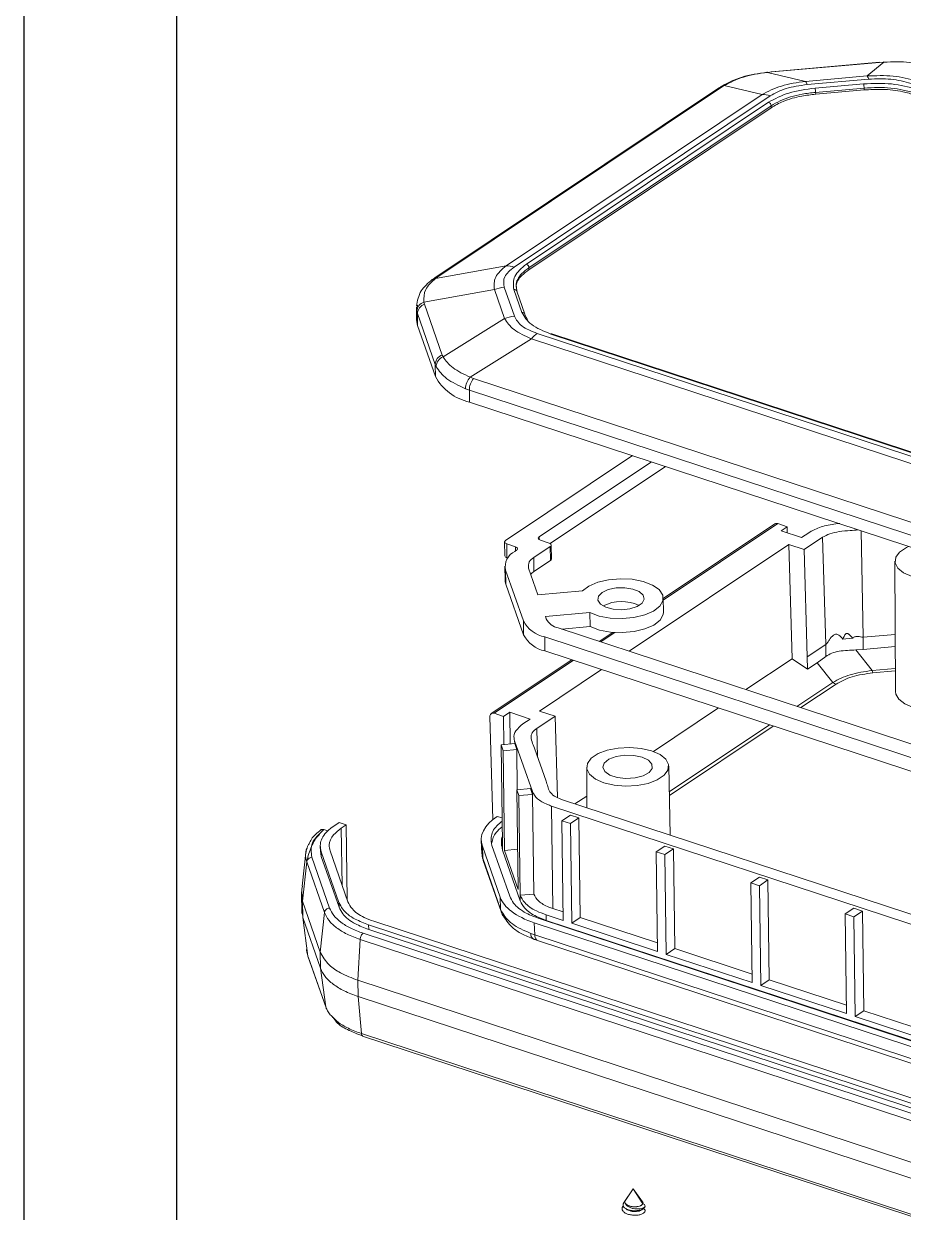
# Model space of a CAD drawing. Header units: inches. Extents: x 1153 to 4140, y 573 to 968.
# Drawn here: x 1152.9 to 1236.1, y 654.5 to 766.9 of the extents above; entities that cross this region are included whole.
import ezdxf

# ---------------------------------------------------------------- set-up
doc = ezdxf.new("R2010")
doc.units = ezdxf.units.IN

msp = doc.modelspace()

# ---------------------------------------------------------------- linework, layer by layer
for p, q in [((1152.911, 968.002), (1152.911, 572.957)), ((1167.368, 958.597), (1167.368, 582.363)), ((1152.911, 755.848), (1152.911, 572.957))]:
    msp.add_line(p, q)
at = {"color": 7, "linetype": 'Continuous', "lineweight": 15}
for p, q in [((1233.827, 763.261), (1223.622, 762.363)), ((1223.647, 762.35), (1233.853, 763.248)), ((1234.255, 763.281), (1232.666, 761.97)), ((1233.853, 763.248), (1234.255, 763.281)), ((1223.248, 762.313), (1223.647, 762.35)), ((1226.844, 761.457), (1223.248, 762.313)), ((1192.085, 742.978), (1218.89, 760.905)), ((1218.819, 760.951), (1218.643, 760.836)), ((1219.136, 761.064), (1218.89, 760.905)), ((1219.136, 761.064), (1222.732, 760.208)), ((1232.666, 761.97), (1226.844, 761.457)), ((1226.996, 761.152), (1232.818, 761.664)), ((1232.331, 761.229), (1227.748, 760.825)), ((1218.602, 760.816), (1191.797, 742.889)), ((1198.517, 744.013), (1222.732, 760.208)), ((1199.285, 743.896), (1223.5, 760.09)), ((1227.8, 760.422), (1232.384, 760.825)), ((1227.8, 760.422), (1227.803, 760.245)), ((1232.386, 760.649), (1227.803, 760.245)), ((1232.384, 760.825), (1232.386, 760.649)), ((1223.341, 759.487), (1200.441, 744.172)), ((1200.688, 743.827), (1223.588, 759.142)), ((1223.59, 758.966), (1200.691, 743.651)), ((1223.588, 759.142), (1223.59, 758.966)), ((1191.857, 742.82), (1198.517, 744.013)), ((1191.857, 742.82), (1192.085, 742.978)), ((1200.691, 743.651), (1200.688, 743.827)), ((1191.744, 742.848), (1191.491, 742.671)), ((1199.305, 739.251), (1198.348, 741.993)), ((1199.559, 741.534), (1199.482, 742.047)), ((1190.755, 740.581), (1197.414, 741.775)), ((1197.414, 741.775), (1198.37, 739.033)), ((1199.259, 741.772), (1200.012, 739.614)), ((1200.299, 739.449), (1199.546, 741.607)), ((1190.039, 740.115), (1190.055, 738.953)), ((1190.145, 739.493), (1190.083, 739.713)), ((1190.132, 740.088), (1190.161, 740.31)), ((1190.809, 740.388), (1190.755, 740.581)), ((1192.486, 735.583), (1190.809, 740.388)), ((1190.145, 739.493), (1191.822, 734.687)), ((1190.16, 738.365), (1190.145, 739.493)), ((1198.37, 739.033), (1192.563, 735.398)), ((1200.552, 738.943), (1200.312, 739.376)), ((1191.837, 733.56), (1190.16, 738.365)), ((1273.391, 713.974), (1201.475, 737.622)), ((1202.748, 737.56), (1272.832, 714.514)), ((1272.929, 714.535), (1202.846, 737.58)), ((1195.116, 733.482), (1200.923, 737.116)), ((1272.839, 713.468), (1200.923, 737.116)), ((1192.563, 735.398), (1192.486, 735.583)), ((1191.822, 734.687), (1191.837, 733.56)), ((1191.911, 734.476), (1191.822, 734.687)), ((1195.116, 733.482), (1195.439, 733.365)), ((1270.964, 708.53), (1195.439, 733.365)), ((1195.051, 732.262), (1194.682, 732.395)), ((1270.576, 707.428), (1195.051, 732.262)), ((1195.066, 731.135), (1195.051, 732.262)), ((1270.591, 706.3), (1195.066, 731.135)), ((1210.475, 726.068), (1198.478, 718.045)), ((1212.262, 725.481), (1201.665, 718.393)), ((1213.599, 725.041), (1202.697, 717.75)), ((1223.941, 719.61), (1213.389, 712.553)), ((1224.213, 719.635), (1225.109, 719.34)), ((1224.526, 718.95), (1225.109, 719.34)), ((1225.109, 719.34), (1225.117, 718.755)), ((1226.466, 718.312), (1224.526, 718.95)), ((1226.466, 718.312), (1227.156, 718.774)), ((1226.716, 717.183), (1228.456, 718.347)), ((1228.754, 708.196), (1228.456, 718.347)), ((1198.384, 717.905), (1198.402, 716.583)), ((1198.593, 717.716), (1199.405, 717.449)), ((1198.593, 717.716), (1198.611, 716.395)), ((1199.52, 717.121), (1199.353, 717.009)), ((1202.706, 717.469), (1201.14, 716.421)), ((1201.779, 718.065), (1202.592, 717.797)), ((1202.706, 717.469), (1202.724, 716.147)), ((1202.818, 716.287), (1202.8, 717.609)), ((1210.164, 707.571), (1225.254, 717.663)), ((1225.254, 717.663), (1226.716, 717.183)), ((1225.571, 706.862), (1225.254, 717.663)), ((1227.013, 707.032), (1226.716, 717.183)), ((1198.611, 716.395), (1198.673, 716.374)), ((1201.14, 716.421), (1201.158, 715.1)), ((1202.724, 716.147), (1201.158, 715.1)), ((1235.3, 716.097), (1235.343, 703.758)), ((1198.415, 715.607), (1198.433, 714.285)), ((1198.481, 715.239), (1200.158, 710.434)), ((1198.481, 715.239), (1198.499, 713.917)), ((1200.652, 715.43), (1201.535, 712.9)), ((1198.499, 713.917), (1200.176, 709.112)), ((1201.535, 712.9), (1205.736, 713.27)), ((1213.406, 711.269), (1213.389, 712.591)), ((1200.158, 710.434), (1200.176, 709.112)), ((1206.449, 711.225), (1202.248, 710.855)), ((1202.248, 710.855), (1202.329, 710.625)), ((1206.449, 711.225), (1206.467, 709.903)), ((1203.459, 709.776), (1239.434, 697.946)), ((1206.467, 709.903), (1203.788, 709.668)), ((1208.608, 709.355), (1207.332, 708.502)), ((1202.176, 708.918), (1277.701, 684.083)), ((1202.176, 708.918), (1202.194, 707.596)), ((1228.754, 708.196), (1227.013, 707.032)), ((1228.754, 708.196), (1228.769, 707.069)), ((1231.316, 708.802), (1230.351, 708.716)), ((1232.3, 707.746), (1232.284, 708.885)), ((1202.194, 707.596), (1277.719, 682.761)), ((1227.013, 707.032), (1227.029, 705.863)), ((1228.769, 707.069), (1227.953, 706.48)), ((1231.61, 707.686), (1232.3, 707.746)), ((1231.61, 707.686), (1233.146, 705.749)), ((1235.328, 708.013), (1232.3, 707.746)), ((1204.73, 706.762), (1197.119, 701.672)), ((1201.698, 701.909), (1207.562, 705.831)), ((1225.571, 706.862), (1221.204, 703.941)), ((1227.029, 705.863), (1225.571, 706.862)), ((1227.953, 706.48), (1227.029, 705.863)), ((1227.953, 706.48), (1229.428, 704.619)), ((1197.276, 691.664), (1196.991, 701.382)), ((1198.288, 701.402), (1197.391, 701.697)), ((1198.288, 701.402), (1198.871, 701.792)), ((1198.324, 698.746), (1198.288, 701.402)), ((1198.871, 701.792), (1200.811, 701.154)), ((1198.911, 698.798), (1198.871, 701.792)), ((1201.42, 700.265), (1203.16, 701.429)), ((1203.16, 701.429), (1201.698, 701.909)), ((1203.385, 693.732), (1203.16, 701.429)), ((1218.602, 702.201), (1212.46, 698.094)), ((1200.12, 700.692), (1200.811, 701.154)), ((1199.335, 699.1), (1201.013, 694.292)), ((1199.335, 699.1), (1199.339, 698.835)), ((1198.052, 698.722), (1199.339, 698.835)), ((1198.052, 698.722), (1198.178, 689.293)), ((1198.247, 698.165), (1198.052, 698.722)), ((1199.533, 698.278), (1198.247, 698.165)), ((1198.373, 688.735), (1198.247, 698.165)), ((1199.339, 698.835), (1199.533, 698.278)), ((1199.533, 698.278), (1199.584, 694.477)), ((1202.3, 695.268), (1201.206, 698.402)), ((1206.147, 696.599), (1206.16, 692.764)), ((1214.054, 690.168), (1213.902, 696.703)), ((1200.822, 694.586), (1199.535, 694.472)), ((1200.822, 694.586), (1201.016, 694.028)), ((1199.73, 693.915), (1199.535, 694.472)), ((1199.535, 694.472), (1199.661, 685.043)), ((1201.016, 694.028), (1199.73, 693.915)), ((1199.856, 684.485), (1199.73, 693.915)), ((1201.013, 694.292), (1201.016, 694.028)), ((1201.016, 694.028), (1201.142, 684.599)), ((1279.609, 668.612), (1203.762, 693.553)), ((1206.156, 693.877), (1205.041, 693.132)), ((1202.829, 692.929), (1278.676, 667.988)), ((1202.829, 692.929), (1202.958, 683.235)), ((1181.948, 690.847), (1182.724, 691.365)), ((1183.395, 691.144), (1182.724, 691.365)), ((1197.67, 691.954), (1198.145, 691.798)), ((1203.796, 691.539), (1204.607, 692.081)), ((1203.796, 691.539), (1203.922, 682.109)), ((1204.609, 691.272), (1203.796, 691.539)), ((1204.607, 692.081), (1205.419, 691.814)), ((1205.419, 691.814), (1204.609, 691.272)), ((1204.735, 681.842), (1204.609, 691.272)), ((1205.419, 691.814), (1205.545, 682.384)), ((1181.287, 690.701), (1181.671, 690.575)), ((1181.948, 690.847), (1181.909, 690.814)), ((1182.943, 690.842), (1183.395, 691.144)), ((1183.395, 691.144), (1183.49, 684.07)), ((1180.951, 689.172), (1180.958, 688.621)), ((1196.175, 689.664), (1196.225, 688.437)), ((1196.279, 689.126), (1197.957, 684.318)), ((1196.326, 687.986), (1196.279, 689.126)), ((1197.192, 689.206), (1198.869, 684.399)), ((1198.097, 689.808), (1198.106, 689.147)), ((1198.185, 688.764), (1198.121, 689.213)), ((1198.185, 688.764), (1198.178, 689.293)), ((1212.732, 688.6), (1213.543, 689.143)), ((1213.543, 689.143), (1214.355, 688.875)), ((1179.633, 688.822), (1179.253, 685.366)), ((1179.697, 688.931), (1179.631, 688.794)), ((1181.835, 683.283), (1180.157, 688.091)), ((1180.969, 688.677), (1181.049, 688.17)), ((1181.043, 688.611), (1182.721, 683.802)), ((1181.043, 688.611), (1181.049, 688.17)), ((1181.049, 688.17), (1182.727, 683.361)), ((1183.557, 683.876), (1181.88, 688.683)), ((1196.237, 688.524), (1196.267, 688.253)), ((1196.261, 688.212), (1196.326, 687.986)), ((1198.004, 683.178), (1196.326, 687.986)), ((1199.863, 683.957), (1198.185, 688.764)), ((1198.373, 688.735), (1199.61, 688.844)), ((1199.661, 685.043), (1198.373, 688.735)), ((1212.732, 688.6), (1212.858, 679.171)), ((1213.544, 688.333), (1212.732, 688.6)), ((1214.355, 688.875), (1213.544, 688.333)), ((1213.67, 678.904), (1213.544, 688.333)), ((1214.355, 688.875), (1214.481, 679.446)), ((1179.271, 683.926), (1179.672, 687.655)), ((1179.672, 687.655), (1181.35, 682.847)), ((1196.368, 687.765), (1198.045, 682.957)), ((1221.668, 685.662), (1222.478, 686.204)), ((1221.668, 685.662), (1221.794, 676.233)), ((1222.48, 685.395), (1221.668, 685.662)), ((1222.478, 686.204), (1223.291, 685.937)), ((1223.291, 685.937), (1222.48, 685.395)), ((1223.291, 685.937), (1223.417, 676.508)), ((1179.165, 684.811), (1179.195, 682.782)), ((1179.265, 685.363), (1179.208, 685.057)), ((1179.208, 685.057), (1179.224, 684.772)), ((1199.856, 684.485), (1201.142, 684.599)), ((1199.863, 683.957), (1199.856, 684.485)), ((1222.606, 675.966), (1222.48, 685.395)), ((1180.948, 679.118), (1179.271, 683.926)), ((1179.291, 682.396), (1179.271, 683.926)), ((1182.721, 683.802), (1182.727, 683.361)), ((1197.957, 684.318), (1198.004, 683.178)), ((1179.266, 682.858), (1179.302, 682.592)), ((1179.291, 682.396), (1179.27, 682.784)), ((1180.969, 677.589), (1179.291, 682.396)), ((1179.791, 678.747), (1179.291, 682.396)), ((1181.35, 682.847), (1180.948, 679.118)), ((1198.099, 682.946), (1198.004, 683.178)), ((1198.174, 682.669), (1198.218, 682.568)), ((1201.735, 682.247), (1276.489, 657.666)), ((1202.325, 682.108), (1202.318, 682.637)), ((1203.922, 682.109), (1202.318, 682.637)), ((1202.958, 683.235), (1203.911, 682.922)), ((1204.735, 681.842), (1205.545, 682.384)), ((1205.545, 682.384), (1212.847, 679.983)), ((1230.603, 682.724), (1231.414, 683.266)), ((1230.603, 682.724), (1230.729, 673.294)), ((1231.416, 682.457), (1230.603, 682.724)), ((1231.414, 683.266), (1232.226, 682.999)), ((1232.226, 682.999), (1231.416, 682.457)), ((1231.542, 673.027), (1231.416, 682.457)), ((1232.226, 682.999), (1232.352, 673.57)), ((1185.523, 681.698), (1261.048, 656.863)), ((1185.529, 681.257), (1185.523, 681.698)), ((1185.529, 681.257), (1261.054, 656.422)), ((1261.541, 657.194), (1186.019, 682.027)), ((1275.237, 657.544), (1201.185, 681.894)), ((1201.185, 681.894), (1201.232, 680.758)), ((1276.604, 657.683), (1202.325, 682.108)), ((1212.858, 679.171), (1204.735, 681.842)), ((1184.502, 676.45), (1184.719, 680.317)), ((1184.719, 680.317), (1260.242, 655.483)), ((1260.526, 656.07), (1185.003, 680.904)), ((1200.859, 680.885), (1201.232, 680.758)), ((1201.077, 680.372), (1201.427, 680.253)), ((1201.503, 680.214), (1271.457, 657.211)), ((1180.969, 677.589), (1180.948, 679.118)), ((1213.67, 678.904), (1214.481, 679.446)), ((1221.794, 676.233), (1213.67, 678.904)), ((1214.481, 679.446), (1221.783, 677.045)), ((1181.469, 673.939), (1179.791, 678.747)), ((1179.805, 678.683), (1181.494, 673.845)), ((1181.469, 673.939), (1180.969, 677.589)), ((1260.025, 651.616), (1184.502, 676.45)), ((1184.523, 674.921), (1184.502, 676.45)), ((1222.606, 675.966), (1223.417, 676.508)), ((1230.729, 673.294), (1222.606, 675.966)), ((1223.417, 676.508), (1230.718, 674.107)), ((1260.045, 650.087), (1184.523, 674.921)), ((1184.838, 671.409), (1184.523, 674.921)), ((1181.492, 673.853), (1181.612, 673.689)), ((1231.542, 673.027), (1232.352, 673.57)), ((1232.352, 673.57), (1239.654, 671.168)), ((1182.154, 672.95), (1182.354, 672.677)), ((1239.665, 670.356), (1231.542, 673.027)), ((1260.361, 646.575), (1184.838, 671.409)), ((1184.955, 671.181), (1260.504, 646.338)), ((1210.558, 656.742), (1209.604, 655.304)), ((1210.558, 656.742), (1209.642, 655.375)), ((1211.437, 655.501), (1210.558, 656.742)), ((1211.457, 655.312), (1210.558, 656.742)), ((1209.604, 655.304), (1209.652, 655.368)), ((1211.5, 655.32), (1211.467, 655.341)), ((1211.286, 655.153), (1211.345, 655.193)), ((1211.641, 655.019), (1211.661, 655.048)), ((1211.641, 655.019), (1211.646, 655.01)), ((1211.661, 655.048), (1211.646, 655.01))]:
    msp.add_line(p, q, dxfattribs=at)
at = {"color": 8, "linetype": 'Continuous', "lineweight": 15}
for p, q in [((1213.391, 712.397), (1224.213, 719.635)), ((1201.665, 718.393), (1201.668, 718.115)), ((1232.284, 708.885), (1232.119, 718.951)), ((1199.405, 717.449), (1199.411, 717.048)), ((1207.49, 708.451), (1208.82, 709.34)), ((1235.324, 709.153), (1232.284, 708.885)), ((1197.391, 701.697), (1204.888, 706.71)), ((1233.146, 705.749), (1235.336, 705.942)), ((1235.336, 705.708), (1233.208, 705.521)), ((1229.428, 704.619), (1226.037, 702.352)), ((1229.736, 704.465), (1226.398, 702.233)), ((1201.499, 697.563), (1201.42, 700.265)), ((1223.435, 700.611), (1213.958, 694.273)), ((1223.796, 700.493), (1213.967, 693.919)), ((1182.943, 690.842), (1183.016, 685.428)), ((1196.261, 688.212), (1196.304, 688.514)), ((1179.224, 684.772), (1179.271, 683.926)), ((1272.55, 657.307), (1201.232, 680.758))]:
    msp.add_line(p, q, dxfattribs=at)
at = {"color": 7, "linetype": 'Continuous', "lineweight": 15, "flags": 128}
for points in [[(1233.827, 763.261), (1233.83, 763.261), (1233.853, 763.248)], [(1234.255, 763.281), (1234.242, 763.296), (1234.23, 763.285), (1234.226, 763.272)], [(1223.173, 762.299), (1223.187, 762.313), (1223.216, 762.325), (1223.248, 762.313)], [(1223.595, 762.338), (1223.604, 762.352), (1223.622, 762.363)], [(1218.886, 760.998), (1218.835, 760.964), (1218.82, 760.951)], [(1191.492, 742.671), (1191.524, 742.699), (1191.545, 742.714)], [(1191.744, 742.848), (1191.767, 742.867), (1191.797, 742.889)], [(1190.16, 738.365), (1190.071, 738.733), (1190.055, 738.953)], [(1200.312, 739.376), (1200.305, 739.427), (1200.299, 739.449)], [(1201.665, 718.393), (1201.616, 718.353), (1201.584, 718.308), (1201.571, 718.262), (1201.578, 718.216), (1201.603, 718.172), (1201.646, 718.131), (1201.706, 718.094), (1201.779, 718.065)], [(1198.478, 718.045), (1198.429, 718.004), (1198.398, 717.96), (1198.385, 717.914), (1198.391, 717.868), (1198.416, 717.823), (1198.46, 717.782), (1198.519, 717.746), (1198.593, 717.716)], [(1199.405, 717.449), (1199.479, 717.419), (1199.538, 717.383), (1199.582, 717.342), (1199.607, 717.298), (1199.613, 717.252), (1199.6, 717.206), (1199.569, 717.161), (1199.52, 717.121)], [(1202.592, 717.797), (1202.665, 717.768), (1202.725, 717.732), (1202.768, 717.69), (1202.794, 717.646), (1202.8, 717.6), (1202.787, 717.554), (1202.755, 717.51), (1202.706, 717.469)], [(1236.594, 717.48), (1236.382, 717.381), (1235.738, 716.95), (1235.373, 716.454), (1235.317, 715.933), (1235.573, 715.428), (1236.121, 714.981), (1236.917, 714.628)], [(1198.433, 714.285), (1198.443, 714.147), (1198.499, 713.917)], [(1205.736, 713.27), (1206.34, 713.729), (1207.189, 714.093), (1208.214, 714.332), (1209.334, 714.427), (1210.458, 714.37), (1211.496, 714.166), (1212.365, 713.831), (1212.995, 713.392), (1213.336, 712.885), (1213.359, 712.35), (1213.064, 711.829), (1212.473, 711.366), (1211.635, 710.997), (1210.616, 710.751), (1209.499, 710.649), (1208.373, 710.699), (1207.328, 710.896), (1206.449, 711.225)], [(1207.602, 713.125), (1207.259, 712.776), (1207.204, 712.394), (1207.444, 712.032), (1207.947, 711.738), (1208.644, 711.552), (1209.442, 711.499), (1210.233, 711.586), (1210.91, 711.802), (1211.381, 712.118), (1211.584, 712.49), (1211.49, 712.868), (1211.112, 713.202), (1210.501, 713.446), (1209.741, 713.567), (1208.932, 713.55), (1208.186, 713.395), (1207.602, 713.125)], [(1213.406, 711.269), (1213.377, 711.028), (1213.081, 710.508), (1212.491, 710.044), (1211.653, 709.675), (1210.634, 709.429), (1209.517, 709.327), (1208.391, 709.377), (1207.346, 709.574), (1206.467, 709.903)], [(1235.343, 703.758), (1235.376, 703.519), (1235.662, 703.025), (1236.22, 702.589), (1237.011, 702.243)], [(1207.763, 695.131), (1208.742, 694.9), (1209.825, 694.811), (1210.924, 694.87), (1211.951, 695.072), (1212.821, 695.402), (1213.464, 695.833), (1213.829, 696.329), (1213.886, 696.85), (1213.63, 697.355), (1213.081, 697.802), (1212.285, 698.155), (1211.306, 698.385), (1210.223, 698.475), (1209.124, 698.416), (1208.098, 698.213), (1207.228, 697.883), (1206.585, 697.453), (1206.22, 696.957), (1206.163, 696.435), (1206.419, 695.931), (1206.968, 695.484), (1207.763, 695.131)], [(1211.395, 697.559), (1211.992, 697.27), (1212.323, 696.897), (1212.344, 696.489), (1212.052, 696.102), (1211.486, 695.788), (1210.722, 695.589), (1209.864, 695.533), (1209.028, 695.627), (1208.327, 695.857), (1207.855, 696.194), (1207.675, 696.591), (1207.813, 696.996), (1208.25, 697.352), (1208.926, 697.613), (1209.751, 697.743), (1210.613, 697.724), (1211.395, 697.559)], [(1196.326, 687.986), (1196.343, 687.853), (1196.368, 687.765)], [(1198.045, 682.957), (1198.06, 682.918), (1198.105, 682.827)], [(1198.163, 682.668), (1198.214, 682.575), (1198.218, 682.569)], [(1201.503, 680.214), (1201.482, 680.222), (1201.427, 680.253)]]:
    msp.add_lwpolyline(points, dxfattribs=at)
at = {"color": 8, "linetype": 'Continuous', "lineweight": 15, "flags": 128}
for points in [[(1223.622, 762.363), (1223.624, 762.363), (1223.647, 762.35)], [(1198.004, 683.178), (1198.021, 683.045), (1198.045, 682.957)]]:
    msp.add_lwpolyline(points, dxfattribs=at)
at = {"color": 8, "linetype": 'Continuous', "lineweight": 15}
for centre, radius, start, end in [((1218.9, 760.362), 0.543, 91.10663, 123.34628), ((1219.129, 760.577), 0.487, 89.2347, 119.97477), ((1192.095, 742.435), 0.543, 91.10663, 123.34628), ((1191.887, 742.22), 0.6, 92.8289, 124.68129), ((1199.295, 741.504), 0.271, 22.33459, 97.67721), ((1200.048, 739.346), 0.271, 22.33697, 97.67482), ((1202.818, 737.471), 0.112, 75.7474, 128.19056), ((1198.834, 682.971), 0.736, 181.87259, 204.28011), ((1201.486, 680.849), 0.628, 176.72558, 229.38301), ((1201.845, 680.704), 0.615, 174.91247, 227.19449)]:
    msp.add_arc(centre, radius, start, end, dxfattribs=at)
at = {"color": 7, "linetype": 'Continuous', "lineweight": 15}
for centre, radius, start, end in [((1226.088, 760.89), 0.945, 16.09108, 36.86769), ((1230.797, 760.825), 1.586, 359.98889, 14.73531), ((1231.91, 761.402), 0.945, 16.09003, 36.86875), ((1222.783, 757.976), 2.233, 71.26199, 91.32417), ((1226.214, 760.422), 1.586, 359.98893, 14.73527), ((1223.203, 759.127), 0.386, 2.31134, 69.01777), ((1200.303, 743.812), 0.386, 2.31134, 69.01777), ((1198.568, 741.781), 2.233, 71.26199, 91.32417), ((1198.651, 738.585), 3.421, 95.07819, 111.19831), ((1191.03, 739.675), 0.947, 106.9018, 177.68762), ((1191.129, 739.457), 0.984, 108.98729, 177.93426), ((1199.608, 735.843), 3.421, 95.07854, 111.19796), ((1203.018, 735.385), 2.718, 124.61281, 140.43251), ((1192.806, 734.652), 0.984, 108.9865, 177.93585), ((1192.93, 734.447), 1.019, 111.07606, 178.36586), ((1196.071, 735.835), 4.807, 208.25765, 257.93491), ((1196.362, 732.354), 1.68, 137.86852, 178.61672), ((1196.823, 732.259), 1.771, 141.37364, 179.89924), ((1224.102, 719.348), 0.308, 68.87589, 121.62508), ((1198.65, 716.648), 0.256, 194.70159, 261.10526), ((1200.012, 715.585), 1.569, 114.8216, 192.72934), ((1201.509, 715.624), 0.879, 114.82168, 192.72914), ((1202.649, 716.299), 0.17, 296.40362, 356.0498), ((1201.992, 713.813), 1.533, 122.95535, 137.77017), ((1209.444, 708.451), 3.824, 64.40023, 117.13082), ((1202.804, 711.856), 3.004, 208.25801, 257.93468), ((1203.81, 711.421), 1.682, 208.25753, 257.9351), ((1202.822, 710.534), 3.004, 208.25801, 257.93468), ((1235.156, 706.17), 2.054, 191.83135, 198.43477), ((1230.126, 705.625), 1.224, 235.23064, 251.39151), ((1197.283, 701.423), 0.295, 68.4556, 187.92818), ((1197.05, 688.246), 0.789, 182.46539, 204.52156), ((1201.269, 680.647), 0.335, 235.12435, 278.12274)]:
    msp.add_arc(centre, radius, start, end, dxfattribs=at)
for centre, start_param, end_param in [((1204.175, 689.821), 2.5137216, 3.2980511), ((1205.853, 685.013), 3.2980511, 4.083297)]:
    msp.add_ellipse(centre, major_axis=(8.002, 0.107), ratio=0.4723833, start_param=start_param, end_param=end_param, dxfattribs=at)
for points, knots in [([(1234.255, 763.281), (1235.085, 763.308), (1236.745, 763.361), (1238.227, 762.993), (1238.968, 762.809)], [0, 0, 0, 0, 0.4999996, 1, 1, 1, 1]), ([(1223.202, 762.322), (1222.381, 762.2), (1220.732, 761.955), (1219.503, 761.318), (1218.886, 760.999)], [0, 0, 0, 0, 0.4979926, 1, 1, 1, 1]), ([(1219.136, 761.064), (1219.718, 761.364), (1220.881, 761.965), (1222.459, 762.197), (1223.248, 762.313)], [0, 0, 0, 0, 0.4999998, 1, 1, 1, 1]), ([(1232.666, 761.97), (1233.5, 762), (1235.169, 762.06), (1236.642, 761.685), (1237.379, 761.497)], [0, 0, 0, 0, 0.4999995, 1, 1, 1, 1]), ([(1222.732, 760.208), (1223.303, 760.511), (1224.447, 761.116), (1226.045, 761.343), (1226.844, 761.457)], [0, 0, 0, 0, 0.4999999, 1, 1, 1, 1]), ([(1223.5, 760.09), (1223.971, 760.351), (1224.912, 760.873), (1226.301, 761.059), (1226.996, 761.152)], [0, 0, 0, 0, 0.4999994, 1, 1, 1, 1]), ([(1237.383, 760.723), (1236.599, 760.926), (1235.032, 761.332), (1233.232, 761.263), (1232.331, 761.229)], [0, 0, 0, 0, 0.5000659, 1, 1, 1, 1]), ([(1232.818, 761.664), (1233.534, 761.696), (1234.966, 761.758), (1236.205, 761.428), (1236.824, 761.263)], [0, 0, 0, 0, 0.5000002, 1, 1, 1, 1]), ([(1227.748, 760.825), (1226.878, 760.704), (1225.138, 760.461), (1223.94, 759.811), (1223.341, 759.487)], [0, 0, 0, 0, 0.50006613, 1, 1, 1, 1]), ([(1223.588, 759.142), (1223.861, 759.307), (1224.39, 759.627), (1225.403, 760.001), (1226.541, 760.28), (1227.373, 760.374), (1227.8, 760.422)], [0, 0, 0, 0, 0.25712661, 0.5000003, 0.74287357, 1, 1, 1, 1]), ([(1227.803, 760.245), (1227.361, 760.195), (1226.258, 760.069), (1224.744, 759.64), (1223.951, 759.177), (1223.59, 758.966)], [0, 0, 0, 0, 0.266686, 0.6661415, 1, 1, 1, 1]), ([(1232.384, 760.825), (1232.818, 760.853), (1233.664, 760.907), (1234.923, 760.839), (1236.129, 760.66), (1236.844, 760.45), (1237.211, 760.341)], [0, 0, 0, 0, 0.2571264, 0.5000003, 0.7428739, 1, 1, 1, 1]), ([(1237.214, 760.165), (1236.833, 760.276), (1235.881, 760.554), (1234.192, 760.75), (1232.951, 760.681), (1232.386, 760.649)], [0, 0, 0, 0, 0.2666856, 0.6661416, 1, 1, 1, 1]), ([(1200.441, 744.172), (1199.994, 743.797), (1199.101, 743.047), (1199.206, 742.197), (1199.259, 741.772)], [0, 0, 0, 0, 0.5000661, 1, 1, 1, 1]), ([(1197.414, 741.775), (1197.388, 742.178), (1197.336, 742.985), (1198.123, 743.671), (1198.517, 744.013)], [0, 0, 0, 0, 0.49999943, 1, 1, 1, 1]), ([(1198.348, 741.993), (1198.298, 742.331), (1198.197, 743.006), (1198.923, 743.599), (1199.285, 743.896)], [0, 0, 0, 0, 0.4999998, 1, 1, 1, 1]), ([(1200.691, 743.651), (1200.45, 743.468), (1199.849, 743.012), (1199.44, 742.384), (1199.501, 741.973), (1199.515, 741.88)], [0, 0, 0, 0, 0.3410187, 0.851816, 1, 1, 1, 1]), ([(1191.546, 742.714), (1191.149, 742.376), (1190.315, 741.666), (1190.136, 740.707), (1190.042, 740.204)], [0, 0, 0, 0, 0.4757438, 1, 1, 1, 1]), ([(1190.755, 740.581), (1190.747, 740.988), (1190.732, 741.802), (1191.482, 742.481), (1191.857, 742.82)], [0, 0, 0, 0, 0.5000002, 1, 1, 1, 1]), ([(1200.012, 739.614), (1200.25, 739.205), (1200.726, 738.388), (1202.074, 737.836), (1202.748, 737.56)], [0, 0, 0, 0, 0.5000663, 1, 1, 1, 1]), ([(1200.923, 737.116), (1200.315, 737.389), (1199.098, 737.936), (1198.613, 738.667), (1198.37, 739.033)], [0, 0, 0, 0, 0.5000004, 1, 1, 1, 1]), ([(1201.475, 737.622), (1200.933, 737.839), (1199.849, 738.272), (1199.486, 738.925), (1199.305, 739.251)], [0, 0, 0, 0, 0.4999999, 1, 1, 1, 1]), ([(1195.116, 733.482), (1194.523, 733.765), (1193.339, 734.332), (1192.822, 735.043), (1192.563, 735.398)], [0, 0, 0, 0, 0.5, 1, 1, 1, 1]), ([(1194.682, 732.395), (1194.032, 732.695), (1192.73, 733.294), (1192.184, 734.082), (1191.911, 734.476)], [0, 0, 0, 0, 0.5000005, 1, 1, 1, 1]), ([(1230.082, 719.663), (1229.591, 719.596), (1228.611, 719.461), (1227.667, 719.091), (1227.258, 718.837), (1227.156, 718.774)], [0, 0, 0, 0, 0.4292569, 0.8585132, 1, 1, 1, 1]), ([(1228.456, 718.347), (1228.675, 718.464), (1229.113, 718.697), (1230.047, 718.91), (1230.972, 718.973), (1231.57, 719.027), (1231.819, 719.05)], [0, 0, 0, 0, 0.25879087, 0.51637536, 0.79787224, 1, 1, 1, 1]), ([(1231.316, 708.802), (1231.235, 708.882), (1231.112, 709.004), (1230.974, 709.153), (1230.881, 709.224), (1230.813, 709.255), (1230.754, 709.26), (1230.708, 709.25), (1230.664, 709.226), (1230.591, 709.162), (1230.498, 708.982), (1230.41, 708.823), (1230.351, 708.716)], [0, 0, 0, 0, 0.2489156, 0.3751623, 0.4418708, 0.4982864, 0.5281812, 0.5570874, 0.5880017, 0.6233912, 0.7485902, 1, 1, 1, 1]), ([(1230.351, 708.716), (1230.245, 708.858), (1230.112, 709.037), (1229.885, 709.16), (1229.756, 709.186), (1229.622, 709.165), (1229.364, 709.024), (1229.152, 708.718), (1228.959, 708.424), (1228.842, 708.269), (1228.781, 708.219), (1228.754, 708.196)], [0, 0, 0, 0, 0.248918, 0.31552, 0.3741445, 0.4351607, 0.4994224, 0.7491935, 0.8747414, 0.9431026, 1, 1, 1, 1]), ([(1232.284, 708.885), (1232.119, 708.916), (1231.91, 708.954), (1231.655, 708.975), (1231.527, 708.951), (1231.411, 708.892), (1231.349, 708.833), (1231.316, 708.802)], [0, 0, 0, 0, 0.499805, 0.6333479, 0.7499079, 0.8676952, 1, 1, 1, 1]), ([(1228.769, 707.069), (1228.943, 707.181), (1229.292, 707.404), (1230.266, 707.646), (1231.072, 707.67), (1231.61, 707.686)], [0, 0, 0, 0, 0.2493204, 0.4985533, 1, 1, 1, 1]), ([(1233.146, 705.749), (1232.415, 705.641), (1230.952, 705.425), (1229.936, 704.888), (1229.428, 704.619)], [0, 0, 0, 0, 0.4997094, 1, 1, 1, 1]), ([(1233.208, 705.521), (1232.518, 705.428), (1231.138, 705.243), (1230.203, 704.724), (1229.736, 704.465)], [0, 0, 0, 0, 0.499679, 1, 1, 1, 1]), ([(1200.12, 700.692), (1199.866, 700.482), (1199.358, 700.061), (1199.229, 699.49), (1199.314, 699.177), (1199.335, 699.1)], [0, 0, 0, 0, 0.4293852, 0.8587791, 1, 1, 1, 1]), ([(1201.206, 698.402), (1201.129, 698.604), (1200.975, 699.009), (1200.82, 699.579), (1201.082, 700.011), (1201.339, 700.204), (1201.42, 700.265)], [0, 0, 0, 0, 0.3222483, 0.6471966, 0.889366, 1, 1, 1, 1]), ([(1203.762, 693.553), (1203.52, 693.653), (1203.038, 693.854), (1202.606, 694.289), (1202.478, 694.773), (1202.359, 695.103), (1202.3, 695.268)], [0, 0, 0, 0, 0.2383287, 0.4755787, 0.7373692, 1, 1, 1, 1]), ([(1201.013, 694.292), (1201.144, 694.062), (1201.406, 693.601), (1202.168, 693.163), (1202.698, 692.975), (1202.829, 692.929)], [0, 0, 0, 0, 0.4292571, 0.8585136, 1, 1, 1, 1]), ([(1198.149, 691.495), (1197.978, 691.354), (1197.406, 690.885), (1197.018, 690.085), (1197.142, 689.459), (1197.192, 689.206)], [0, 0, 0, 0, 0.2030351, 0.6785285, 1, 1, 1, 1]), ([(1181.029, 690.687), (1180.673, 690.398), (1180.16, 689.982), (1179.961, 689.499), (1179.901, 689.351)], [0, 0, 0, 0, 0.6936264, 1, 1, 1, 1]), ([(1180.157, 688.091), (1180.091, 688.548), (1179.958, 689.462), (1180.844, 690.288), (1181.287, 690.701)], [0, 0, 0, 0, 0.5000137, 1, 1, 1, 1]), ([(1181.909, 690.814), (1181.722, 690.642), (1181.176, 690.135), (1180.87, 689.364), (1180.999, 688.803), (1181.043, 688.611)], [0, 0, 0, 0, 0.2534826, 0.7442525, 1, 1, 1, 1]), ([(1180.974, 690.633), (1180.983, 690.645), (1181.015, 690.689), (1181.109, 690.722), (1181.211, 690.723), (1181.272, 690.705), (1181.287, 690.701)], [0, 0, 0, 0, 0.12799079, 0.50061597, 0.87372804, 1, 1, 1, 1]), ([(1181.88, 688.683), (1181.839, 688.873), (1181.728, 689.383), (1182.059, 690.148), (1182.679, 690.635), (1182.943, 690.842)], [0, 0, 0, 0, 0.2536135, 0.6823472, 1, 1, 1, 1]), ([(1197.166, 689.454), (1197.244, 689.786), (1197.371, 690.32), (1197.941, 690.784), (1198.156, 690.96)], [0, 0, 0, 0, 0.6229234, 1, 1, 1, 1]), ([(1179.901, 689.351), (1179.836, 689.266), (1179.721, 689.113), (1179.696, 688.952), (1179.685, 688.881)], [0, 0, 0, 0, 0.5566562, 1, 1, 1, 1]), ([(1198.178, 689.293), (1198.113, 689.475), (1198.029, 689.713), (1198.142, 689.948), (1198.169, 690.002)], [0, 0, 0, 0, 0.7654462, 1, 1, 1, 1]), ([(1179.672, 687.655), (1179.684, 687.709), (1179.709, 687.817), (1179.823, 687.955), (1179.977, 688.058), (1180.097, 688.08), (1180.157, 688.091)], [0, 0, 0, 0, 0.2499977, 0.5000032, 0.7500001, 1, 1, 1, 1]), ([(1202.318, 682.637), (1202.004, 682.754), (1201.161, 683.07), (1200.256, 683.71), (1199.975, 684.254), (1199.856, 684.485)], [0, 0, 0, 0, 0.2536406, 0.682416, 1, 1, 1, 1]), ([(1201.142, 684.599), (1201.273, 684.368), (1201.536, 683.908), (1202.298, 683.47), (1202.827, 683.282), (1202.958, 683.235)], [0, 0, 0, 0, 0.4292571, 0.8585136, 1, 1, 1, 1]), ([(1182.721, 683.802), (1182.824, 683.591), (1183.099, 683.021), (1184.046, 682.267), (1185.085, 681.867), (1185.523, 681.698)], [0, 0, 0, 0, 0.2541678, 0.6852112, 1, 1, 1, 1]), ([(1182.727, 683.361), (1182.829, 683.15), (1183.105, 682.58), (1184.052, 681.826), (1185.091, 681.426), (1185.529, 681.257)], [0, 0, 0, 0, 0.2541678, 0.6852112, 1, 1, 1, 1]), ([(1186.019, 682.027), (1185.706, 682.145), (1184.863, 682.461), (1183.957, 683.1), (1183.677, 683.644), (1183.557, 683.876)], [0, 0, 0, 0, 0.2536122, 0.6823977, 1, 1, 1, 1]), ([(1198.869, 684.399), (1198.974, 684.183), (1199.254, 683.603), (1200.219, 682.831), (1201.282, 682.421), (1201.735, 682.247)], [0, 0, 0, 0, 0.2536017, 0.6823394, 1, 1, 1, 1]), ([(1202.325, 682.108), (1202.011, 682.226), (1201.169, 682.541), (1200.263, 683.181), (1199.982, 683.725), (1199.863, 683.957)], [0, 0, 0, 0, 0.2536406, 0.682416, 1, 1, 1, 1]), ([(1181.35, 682.847), (1181.362, 682.901), (1181.386, 683.009), (1181.5, 683.148), (1181.655, 683.25), (1181.775, 683.272), (1181.835, 683.283)], [0, 0, 0, 0, 0.2500002, 0.499997, 0.7500001, 1, 1, 1, 1]), ([(1181.35, 682.847), (1181.471, 682.595), (1181.712, 682.092), (1182.461, 681.405), (1183.442, 680.791), (1184.293, 680.475), (1184.719, 680.317)], [0, 0, 0, 0, 0.2513453, 0.5008481, 0.7498871, 1, 1, 1, 1]), ([(1185.003, 680.904), (1184.6, 681.053), (1183.798, 681.35), (1182.873, 681.928), (1182.17, 682.573), (1181.947, 683.046), (1181.835, 683.283)], [0, 0, 0, 0, 0.2509223, 0.5000229, 0.7491132, 1, 1, 1, 1]), ([(1200.859, 680.885), (1200.217, 681.159), (1198.926, 681.711), (1198.376, 682.533), (1198.099, 682.946)], [0, 0, 0, 0, 0.4967206, 1, 1, 1, 1]), ([(1198.163, 682.669), (1198.446, 682.235), (1198.897, 681.542), (1200.003, 680.799), (1200.758, 680.493), (1201.153, 680.333)], [0, 0, 0, 0, 0.4438055, 0.708512, 1, 1, 1, 1]), ([(1184.719, 680.317), (1184.726, 680.375), (1184.74, 680.491), (1184.806, 680.665), (1184.897, 680.816), (1184.967, 680.875), (1185.003, 680.904)], [0, 0, 0, 0, 0.2499959, 0.4999955, 0.7500004, 1, 1, 1, 1]), ([(1179.791, 678.747), (1179.71, 678.987), (1179.625, 679.235), (1179.687, 679.484), (1179.689, 679.493)], [0, 0, 0, 0, 0.96454225, 1, 1, 1, 1]), ([(1180.948, 679.118), (1181.184, 678.695), (1181.579, 677.984), (1182.875, 677.078), (1183.931, 676.67), (1184.502, 676.45)], [0, 0, 0, 0, 0.4026038, 0.6764698, 1, 1, 1, 1]), ([(1184.523, 674.921), (1184.072, 675.088), (1183.173, 675.421), (1182.136, 676.07), (1181.345, 676.793), (1181.094, 677.323), (1180.969, 677.589)], [0, 0, 0, 0, 0.2506097, 0.5000225, 0.7494244, 1, 1, 1, 1]), ([(1182.248, 672.861), (1182.123, 672.971), (1181.74, 673.306), (1181.578, 673.684), (1181.469, 673.939)], [0, 0, 0, 0, 0.3249356, 1, 1, 1, 1]), ([(1182.354, 672.677), (1182.399, 672.611), (1182.633, 672.266), (1183.536, 671.742), (1184.476, 671.371), (1184.971, 671.176)], [0, 0, 0, 0, 0.1017023, 0.526869, 1, 1, 1, 1]), ([(1211.646, 655.01), (1211.61, 654.959), (1211.537, 654.857), (1211.287, 654.739), (1210.969, 654.667), (1210.612, 654.648), (1210.257, 654.688), (1209.947, 654.784), (1209.714, 654.922), (1209.585, 655.089), (1209.575, 655.222), (1209.6, 655.292), (1209.604, 655.304)], [0, 0, 0, 0, 0.1131112, 0.2255484, 0.3354077, 0.445297, 0.5547263, 0.6613348, 0.7679743, 0.8743928, 0.977747, 1, 1, 1, 1]), ([(1211.457, 655.312), (1211.426, 655.27), (1211.364, 655.188), (1211.156, 655.094), (1210.893, 655.039), (1210.599, 655.027), (1210.308, 655.065), (1210.058, 655.148), (1209.866, 655.262), (1209.811, 655.356), (1209.784, 655.402)], [0, 0, 0, 0, 0.1307944, 0.2606411, 0.3869034, 0.5132144, 0.6388319, 0.7605527, 0.88233, 1, 1, 1, 1]), ([(1209.784, 655.402), (1209.804, 655.344), (1209.843, 655.227), (1210.016, 655.075), (1210.254, 654.941), (1210.552, 654.852), (1210.871, 654.818), (1211.18, 654.824), (1211.442, 654.879), (1211.583, 654.958), (1211.629, 655.006), (1211.641, 655.019)], [0, 0, 0, 0, 0.1056077, 0.2108256, 0.3273844, 0.4462534, 0.5644884, 0.6909212, 0.8224958, 0.9537226, 1, 1, 1, 1]), ([(1209.784, 655.402), (1209.797, 655.378), (1209.836, 655.304), (1209.966, 655.195), (1210.193, 655.089), (1210.467, 655.026), (1210.755, 655.013), (1211.016, 655.043), (1211.199, 655.093), (1211.256, 655.14), (1211.271, 655.152)], [0, 0, 0, 0, 0.0698624, 0.2119535, 0.3590426, 0.5071852, 0.649313, 0.7963055, 0.944509, 1, 1, 1, 1]), ([(1211.43, 655.496), (1211.441, 655.486), (1211.491, 655.437), (1211.483, 655.371), (1211.46, 655.32), (1211.457, 655.312)], [0, 0, 0, 0, 0.180829, 0.8605331, 1, 1, 1, 1]), ([(1211.488, 655.316), (1211.529, 655.292), (1211.64, 655.224), (1211.673, 655.126), (1211.663, 655.061), (1211.661, 655.048)], [0, 0, 0, 0, 0.31782754, 0.85980533, 1, 1, 1, 1]), ([(1211.496, 654.876), (1211.542, 654.846), (1211.654, 654.773), (1211.691, 654.633), (1211.614, 654.48), (1211.411, 654.347), (1211.111, 654.257), (1210.747, 654.221), (1210.365, 654.244), (1210.007, 654.333), (1209.721, 654.473), (1209.533, 654.653), (1209.481, 654.855), (1209.513, 655.01), (1209.593, 655.08), (1209.605, 655.091)], [0, 0, 0, 0, 0.0581623, 0.1438644, 0.2277535, 0.3101938, 0.3958828, 0.4798428, 0.5622275, 0.6478999, 0.7319296, 0.8142609, 0.8999163, 0.9840154, 1, 1, 1, 1]), ([(1209.837, 654.853), (1209.853, 654.843), (1209.905, 654.81), (1209.955, 654.777), (1209.991, 654.754)], [0, 0, 0, 0, 0.3023664, 1, 1, 1, 1]), ([(1209.983, 654.762), (1210.046, 654.727), (1210.179, 654.654), (1210.446, 654.59), (1210.732, 654.571), (1210.998, 654.597), (1211.192, 654.648), (1211.257, 654.697), (1211.278, 654.713)], [0, 0, 0, 0, 0.16819, 0.3561401, 0.5364692, 0.7217899, 0.9097931, 1, 1, 1, 1]), ([(1211.291, 654.712), (1211.329, 654.737), (1211.403, 654.788), (1211.476, 654.837), (1211.512, 654.862)], [0, 0, 0, 0, 0.4998345, 1, 1, 1, 1])]:
    msp.add_open_spline(points, degree=3, knots=knots, dxfattribs=at)
at = {"color": 8, "linetype": 'Continuous', "lineweight": 15}
for points, knots in [([(1199.482, 742.047), (1199.476, 742.081), (1199.435, 742.309), (1199.596, 742.735), (1199.986, 743.308), (1200.45, 743.651), (1200.688, 743.827)], [0, 0, 0, 0, 0.0547973, 0.3638193, 0.6728436, 1, 1, 1, 1]), ([(1180.87, 690.236), (1180.747, 690.114), (1180.491, 689.857), (1180.089, 689.068), (1179.817, 688.347), (1179.722, 687.821), (1179.715, 687.779)], [0, 0, 0, 0, 0.2271481, 0.4742663, 0.9582341, 1, 1, 1, 1]), ([(1179.665, 688.798), (1179.621, 688.657), (1179.502, 688.276), (1179.606, 687.895), (1179.672, 687.655)], [0, 0, 0, 0, 0.3703622, 1, 1, 1, 1]), ([(1184.838, 671.409), (1184.415, 671.568), (1183.57, 671.885), (1182.71, 672.392), (1182.365, 672.742), (1182.248, 672.861)], [0, 0, 0, 0, 0.3984755, 0.7952421, 1, 1, 1, 1]), ([(1184.973, 671.184), (1184.961, 671.186), (1184.917, 671.193), (1184.864, 671.269), (1184.847, 671.362), (1184.838, 671.409)], [0, 0, 0, 0, 0.1659235, 0.5829649, 1, 1, 1, 1])]:
    msp.add_open_spline(points, degree=3, knots=knots, dxfattribs=at)

doc.saveas('drawing.dxf')
